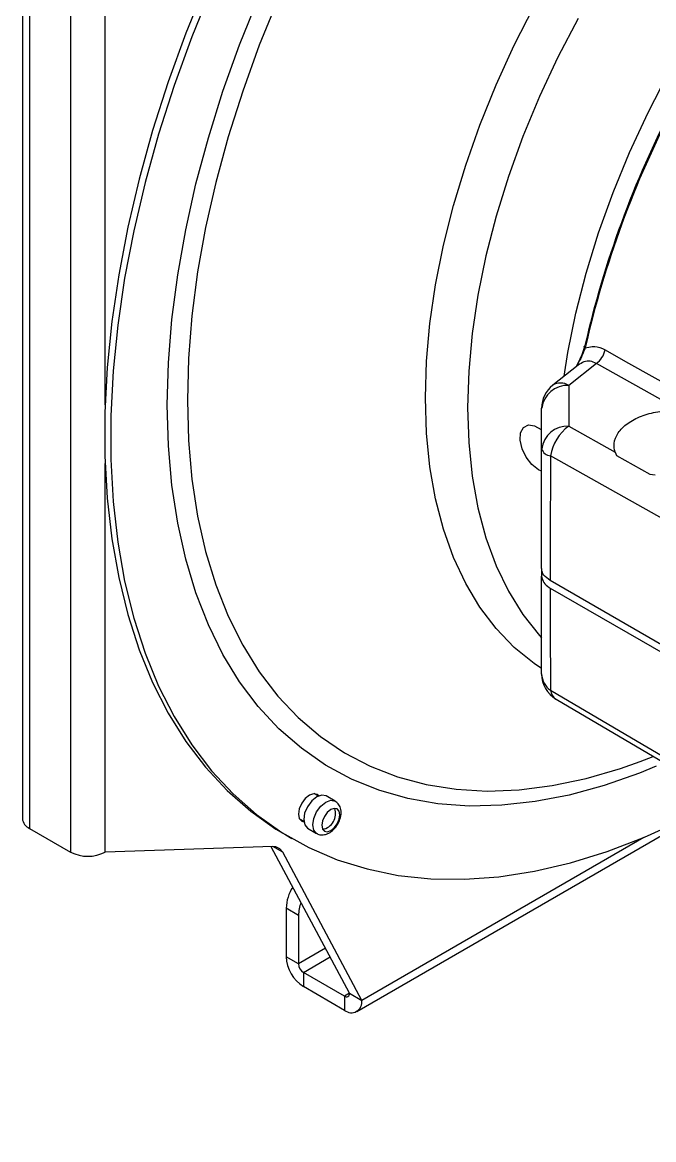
# Model space of a CAD drawing. Extents: x 17.3 to 113.1, y 4.8 to 84.5.
# Drawn here: x 72.254 to 74.968, y 9.963 to 14.764 of the extents above; entities that cross this region are included whole.
import ezdxf

# ---------------------------------------------------------------- set-up
doc = ezdxf.new("R2010")
doc.units = 0
doc.header["$MEASUREMENT"] = 0
doc.layers.add('OBJECT', color=7, linetype='CONTINUOUS')

msp = doc.modelspace()

# ---------------------------------------------------------------- linework, layer by layer
at = {"layer": 'OBJECT'}
for p, q in [((72.2542, 14.9364), (72.2542, 11.3436)), ((72.2849, 14.8935), (72.2849, 11.3008)), ((72.4618, 14.7914), (72.4618, 11.1987)), ((72.6101, 13.1212), (72.6101, 14.7914)), ((74.7214, 13.2983), (74.6025, 13.2042)), ((74.6434, 13.2913), (74.5336, 13.2044)), ((74.6025, 13.0291), (74.8017, 12.9174)), ((74.8017, 12.9174), (74.8074, 12.9035)), ((72.6101, 11.1987), (72.6101, 12.8689)), ((74.8074, 12.9035), (74.9511, 12.8223)), ((74.9511, 12.8223), (74.9744, 12.8204)), ((74.4862, 12.4169), (74.4862, 12.3843)), ((77.8348, 10.4539), (74.5228, 12.3659)), ((74.5228, 12.3333), (77.8348, 10.4213)), ((74.909, 11.5877), (74.9656, 11.6096)), ((73.5262, 11.4394), (73.5079, 11.45)), ((73.5988, 11.4177), (73.5599, 11.4402)), ((73.5804, 11.4213), (73.5987, 11.4178)), ((73.4454, 11.3417), (73.4637, 11.3312)), ((73.6915, 10.5136), (75.1198, 11.3382)), ((72.2849, 11.3008), (72.4618, 11.1987)), ((73.4799, 11.3016), (73.5188, 11.2791)), ((73.3867, 11.2723), (73.4122, 11.2576)), ((74.925, 11.2612), (73.7132, 10.5617)), ((73.3309, 11.2222), (72.6101, 11.1987)), ((73.6602, 10.5922), (73.3236, 11.2219)), ((73.3732, 11.1978), (73.3309, 11.2222)), ((73.7132, 10.5617), (73.3732, 11.1978)), ((73.441, 10.927), (73.388, 10.9576)), ((73.388, 10.9576), (73.388, 10.7494)), ((73.441, 10.927), (73.441, 10.7188)), ((73.5568, 10.7857), (73.441, 10.7188)), ((73.441, 10.7188), (73.388, 10.7494)), ((73.4622, 10.6821), (73.5768, 10.7483)), ((73.639, 10.58), (73.4622, 10.6821)), ((73.4622, 10.6821), (73.4622, 10.6209)), ((73.639, 10.5188), (73.4622, 10.6209)), ((73.6602, 10.5922), (73.639, 10.58)), ((73.639, 10.58), (73.639, 10.5188)), ((73.6602, 10.5922), (73.7132, 10.5617))]:
    msp.add_line(p, q, dxfattribs=at)
at = {"layer": 'OBJECT', "flags": 128}
for points in [[(74.7371, 16.7988), (74.6771, 16.7456), (74.5319, 16.6084), (74.3899, 16.4624), (74.2518, 16.3082), (74.1182, 16.1464), (73.9896, 15.9776), (73.8666, 15.8027), (73.7497, 15.6223), (73.6393, 15.4372), (73.536, 15.2482), (73.4401, 15.056), (73.3522, 14.8615), (73.2724, 14.6655), (73.2013, 14.4687), (73.139, 14.2721), (73.0858, 14.0765), (73.042, 13.8826), (73.0077, 13.6914), (72.9832, 13.5035), (72.9684, 13.3198), (72.9634, 13.141)], [(74.5824, 13.244), (74.5986, 13.3451), (74.6331, 13.5148), (74.6772, 13.6866), (74.7306, 13.8595), (74.793, 14.0327), (74.8641, 14.2051), (74.9434, 14.3759), (75.0306, 14.544), (75.1251, 14.7085), (75.2264, 14.8686), (75.334, 15.0233), (75.4472, 15.1717), (75.5655, 15.3132), (75.6882, 15.4467), (75.8145, 15.5718), (75.9439, 15.6875), (76.0756, 15.7934), (76.1947, 15.8793)], [(73.042, 14.9257), (72.9573, 14.7171), (72.8813, 14.5078), (72.8141, 14.2986), (72.7561, 14.0902), (72.7074, 13.8835), (72.6682, 13.6791), (72.6387, 13.478), (72.619, 13.2807), (72.6091, 13.0881), (72.6091, 12.9008), (72.619, 12.7196), (72.6387, 12.5452), (72.6682, 12.3781), (72.7074, 12.219), (72.7561, 12.0685), (72.8141, 11.9271), (72.8813, 11.7955), (72.9573, 11.6739), (73.042, 11.5631), (73.1349, 11.4632), (73.2357, 11.3748), (73.3441, 11.298), (73.3867, 11.2723)], [(73.0674, 14.911), (72.9828, 14.7024), (72.9068, 14.4931), (72.8396, 14.2839), (72.7816, 14.0755), (72.7329, 13.8688), (72.6937, 13.6645), (72.6642, 13.4633), (72.6444, 13.266), (72.6345, 13.0734), (72.6345, 12.8862), (72.6444, 12.7049), (72.6642, 12.5305), (72.6937, 12.3634), (72.7329, 12.2043), (72.7816, 12.0538), (72.8396, 11.9124), (72.9068, 11.7808), (72.9828, 11.6593), (73.0674, 11.5484), (73.1603, 11.4485), (73.2611, 11.3601), (73.3695, 11.2833), (73.4851, 11.2186), (73.6073, 11.1662), (73.7358, 11.1262), (73.8702, 11.0988), (74.0098, 11.0841), (74.1541, 11.0822), (74.3027, 11.0931), (74.455, 11.1166), (74.6104, 11.1528), (74.7684, 11.2016), (74.9283, 11.2626), (75.0895, 11.3357)], [(74.9779, 11.5677), (74.9066, 11.5386), (74.7547, 11.4851), (74.605, 11.444), (74.458, 11.4155), (74.3146, 11.3998), (74.1751, 11.3968), (74.0402, 11.4067), (73.9105, 11.4293), (73.7864, 11.4646), (73.6686, 11.5124), (73.5574, 11.5726), (73.4533, 11.6448), (73.3568, 11.7289), (73.2682, 11.8243), (73.188, 11.9309), (73.1164, 12.048), (73.0537, 12.1753), (73.0002, 12.3122), (72.9562, 12.4581), (72.9218, 12.6125), (72.897, 12.7747), (72.8822, 12.9441), (72.8772, 13.1199), (72.8822, 13.3014), (72.897, 13.4879), (72.9218, 13.6786), (72.9562, 13.8728), (73.0002, 14.0696), (73.0537, 14.2682), (73.1164, 14.4678), (73.188, 14.6676), (73.2682, 14.8668)], [(73.9865, 13.1512), (73.9913, 13.3086), (74.006, 13.4707), (74.0303, 13.6368), (74.0642, 13.8059), (74.1074, 13.9772), (74.1598, 14.1497), (74.221, 14.3226), (74.2907, 14.4948), (74.3687, 14.6656), (74.4543, 14.8338)], [(74.6425, 14.7805), (74.5557, 14.614), (74.4767, 14.4447), (74.4059, 14.2738), (74.3437, 14.1021), (74.2905, 13.9305), (74.2466, 13.7602), (74.2122, 13.5919), (74.1874, 13.4266), (74.1725, 13.2654), (74.1676, 13.109), (74.1725, 12.9583), (74.1874, 12.8143), (74.2122, 12.6776), (74.2466, 12.5491), (74.2905, 12.4294), (74.3437, 12.3193), (74.4059, 12.2194), (74.4767, 12.1301), (74.4862, 12.1197)], [(74.6736, 13.3654), (74.6719, 13.3666), (74.6705, 13.3678), (74.6696, 13.369), (74.6692, 13.3702), (74.6692, 13.371)], [(74.759, 13.3562), (74.8469, 13.307), (75.1989, 13.1099), (76.6067, 12.3216), (77.6754, 11.7233)], [(77.6381, 11.6665), (76.7801, 12.1464), (75.8638, 12.659), (74.7214, 13.2983)], [(74.6025, 13.2042), (74.6025, 13.0492), (74.6025, 13.0291)], [(72.9634, 13.141), (72.9684, 12.9679), (72.9832, 12.8013), (73.0077, 12.6418), (73.042, 12.4901), (73.0858, 12.3468), (73.139, 12.2125), (73.2013, 12.0878), (73.2724, 11.9733), (73.3522, 11.8693), (73.4401, 11.7764), (73.536, 11.6949), (73.6393, 11.6251), (73.7497, 11.5675), (73.8666, 11.5221), (73.9896, 11.4892), (74.1182, 11.4689), (74.2518, 11.4613), (74.3899, 11.4665), (74.5319, 11.4844), (74.6771, 11.515), (74.8251, 11.5581), (74.909, 11.5877)], [(74.4862, 11.9871), (74.4543, 12.0088), (74.3687, 12.0782), (74.2907, 12.1589), (74.221, 12.2507), (74.1598, 12.3528), (74.1074, 12.4649), (74.0642, 12.5863), (74.0303, 12.7163), (74.006, 12.8543), (73.9913, 12.9995), (73.9865, 13.1512)], [(74.4862, 12.9313), (74.4862, 13.0864), (74.4862, 13.1064)], [(74.4862, 12.8356), (74.4728, 12.8418), (74.4443, 12.8638), (74.4196, 12.8952), (74.4018, 12.9317), (74.3935, 12.9684), (74.3956, 13.0003), (74.4081, 13.0232), (74.4291, 13.0339), (74.4558, 13.031)], [(74.4558, 13.031), (74.4846, 13.0149), (74.4862, 13.0137)], [(74.4862, 12.4169), (74.4862, 12.5795), (74.4862, 12.7512), (74.4862, 12.9313)], [(77.8856, 11.0172), (77.7202, 11.1099), (77.0113, 11.5071), (74.5245, 12.901)], [(74.4862, 11.964), (74.4862, 12.0933), (74.4862, 12.2335), (74.4862, 12.3843)], [(74.5245, 11.8942), (74.7017, 11.79), (75.4104, 11.3729), (77.7778, 9.9801)], [(74.5479, 11.8562), (75.1883, 11.4796), (77.7676, 9.9633)], [(73.5284, 11.4404), (73.5213, 11.4469), (73.506, 11.4498), (73.488, 11.4436), (73.47, 11.4291), (73.4548, 11.4085), (73.4446, 11.385), (73.441, 11.3621), (73.4446, 11.3434), (73.4548, 11.3317), (73.464, 11.3287)], [(73.5415, 11.4437), (73.5199, 11.4362), (73.4982, 11.4187), (73.4799, 11.3939), (73.4676, 11.3656), (73.4634, 11.3382), (73.4677, 11.3157), (73.4799, 11.3016)], [(73.5599, 11.4402), (73.5599, 11.4402), (73.5415, 11.4437)], [(73.5188, 11.2792), (73.5066, 11.2932), (73.5022, 11.3157), (73.5065, 11.3432), (73.5188, 11.3715), (73.5371, 11.3962), (73.5588, 11.4137), (73.5804, 11.4213)], [(73.5649, 11.2863), (73.5798, 11.2915), (73.5946, 11.3035), (73.6073, 11.3205), (73.6157, 11.34), (73.6186, 11.3588), (73.6156, 11.3743), (73.6072, 11.384), (73.5946, 11.3864), (73.5797, 11.3812), (73.5648, 11.3692), (73.5522, 11.3522), (73.5438, 11.3328), (73.5408, 11.3139), (73.5438, 11.2984), (73.5523, 11.2887), (73.5649, 11.2863)]]:
    msp.add_lwpolyline(points, dxfattribs=at)
at = {"layer": 'OBJECT'}
for centre, radius, start, end in [((78.8146, 12.4373), 4.2468, 152.3536, 167.2604), ((78.8369, 12.4242), 4.2684, 152.3536, 167.2604), ((74.673, 13.3698), 0.00398, 98.4174, 162.5178), ((74.663, 13.3774), 0.0983, 306.4446, 347.5546), ((74.6112, 13.1064), 0.125, 128.384, 180), ((74.5972, 13.0925), 0.1118, 87.2735, 172.8591), ((74.5679, 13.1484), 0.0657, 58.2086, 121.4981), ((74.5972, 12.9174), 0.1118, 87.2738, 172.8585), ((74.7194, 12.8702), 0.1973, 126.3269, 171.02), ((74.5294, 12.9465), 0.0458, 199.3147, 263.8142), ((74.6112, 11.964), 0.125, 180, 239.5417), ((74.5744, 11.967), 0.0882, 181.9317, 235.5695), ((74.5765, 11.9), 0.0523, 186.3731, 236.7719), ((73.5315, 11.3642), 0.0693, 281.1636, 18.8419), ((72.3067, 11.3488), 0.0528, 185.6953, 245.6252), ((72.5359, 11.3418), 0.1612, 242.6097, 297.3905), ((73.3335, 11.1778), 0.0445, 26.7371, 93.2522), ((73.5741, 10.9498), 0.1863, 147.9449, 177.6064), ((73.6043, 10.9237), 0.1634, 158.9991, 178.8133), ((73.549, 10.7567), 0.1612, 182.6056, 237.3945), ((73.487, 10.7209), 0.0461, 182.6058, 237.3948), ((73.6473, 10.5901), 0.0131, 230.7963, 9.2164), ((73.668, 10.5543), 0.0458, 230.7967, 9.2146)]:
    msp.add_arc(centre, radius, start, end, dxfattribs=at)
for start_param, end_param in [(2.152366, 2.340269), (2.352788, 2.540692)]:
    msp.add_ellipse((74.6112, 14.9069), major_axis=(0.0619, 3.6533), ratio=0.017273, start_param=start_param, end_param=end_param, dxfattribs=at)
for points, knots in [([(74.6691, 13.3711), (74.6689, 13.3703), (74.667, 13.3591), (74.6582, 13.3343), (74.6458, 13.3055), (74.6364, 13.2886), (74.6335, 13.2835)], [0, 0, 0, 0, 0.025862, 0.400481, 0.817155, 1, 1, 1, 1]), ([(74.6736, 13.3654), (74.6676, 13.3504), (74.6568, 13.3237), (74.6415, 13.2965), (74.6348, 13.2845)], [0, 0, 0, 0, 0.5601, 1, 1, 1, 1]), ([(74.6736, 13.3654), (74.6834, 13.3679), (74.7071, 13.374), (74.7371, 13.3676), (74.7552, 13.3582), (74.759, 13.3562)], [0, 0, 0, 0, 0.355608, 0.866058, 1, 1, 1, 1]), ([(74.7214, 13.2983), (74.7126, 13.3023), (74.6952, 13.3101), (74.6673, 13.3069), (74.6514, 13.2963), (74.6436, 13.2911)], [0, 0, 0, 0, 0.3373255, 0.6743834, 1, 1, 1, 1]), ([(74.8017, 12.9174), (74.7993, 12.9297), (74.7939, 12.9571), (74.812, 13.0008), (74.8529, 13.0422), (74.9128, 13.0741), (74.9845, 13.0926), (75.0433, 13.0954), (75.0749, 13.0918), (75.0826, 13.0909)], [0, 0, 0, 0, 0.132307, 0.294526, 0.457212, 0.620426, 0.783854, 0.947085, 1, 1, 1, 1]), ([(74.5228, 12.3659), (74.5126, 12.3734), (74.4935, 12.3872), (74.4866, 12.4062), (74.4863, 12.4156), (74.4862, 12.4169)], [0, 0, 0, 0, 0.499395, 0.929163, 1, 1, 1, 1]), ([(74.4862, 12.3843), (74.4881, 12.3749), (74.4915, 12.3573), (74.5099, 12.341), (74.5212, 12.3342), (74.5228, 12.3333)], [0, 0, 0, 0, 0.499398, 0.929182, 1, 1, 1, 1]), ([(73.5192, 11.2799), (73.5208, 11.2787), (73.5276, 11.2736), (73.5431, 11.2719), (73.5628, 11.2752), (73.5831, 11.2864), (73.6027, 11.306), (73.6182, 11.3329), (73.6254, 11.3617), (73.6233, 11.3868), (73.614, 11.4067), (73.6034, 11.4141), (73.5985, 11.4175)], [0, 0, 0, 0, 0.028497, 0.120033, 0.21, 0.313756, 0.437045, 0.5664, 0.698184, 0.818109, 0.916624, 1, 1, 1, 1])]:
    msp.add_open_spline(points, degree=3, knots=knots, dxfattribs=at)

doc.saveas('drawing.dxf')
